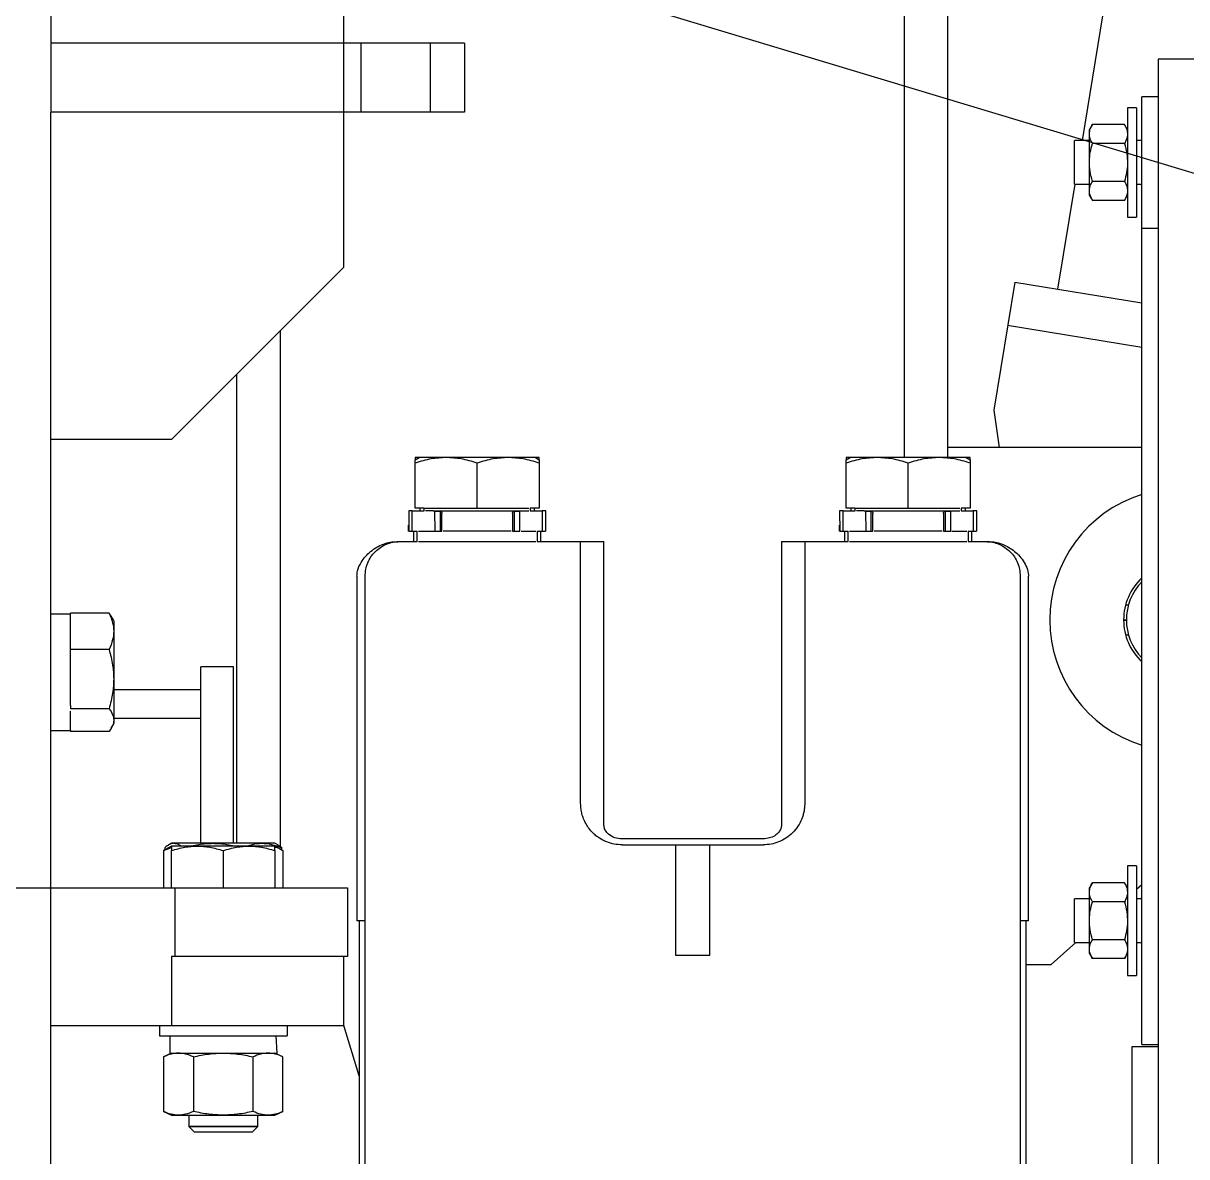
# Model space of a CAD drawing. Header units: millimetres. Extents: x 1293 to 41893, y 1011 to 26911.
# Drawn here: x 24196.6 to 24421.6, y 15399.3 to 15618.6 of the extents above; entities that cross this region are included whole.
import ezdxf

# ---------------------------------------------------------------- set-up
doc = ezdxf.new("R2010")
doc.units = ezdxf.units.MM
doc.header["$LTSCALE"] = 50
doc.layers.add('CAPA_1', color=7, linetype='Continuous')
doc.layers.add('MAQUINAS', color=11, linetype='Continuous')
doc.dimstyles.new('SLDDIMSTYLE2', dxfattribs={"dimtxt": 0.18, "dimasz": 30.769231, "dimexe": 0, "dimexo": 0.0625, "dimgap": 0, "dimtad": 0, "dimtih": 1, "dimtoh": 1, "dimdec": 0, "dimrnd": 1e-09, "dimzin": 0, "dimdsep": 46, "dimtxsty": 'Standard', "dimblk1": 'DOT', "dimblk2": 'DOT', "dimsah": 1, "dimcen": 0.09, "dimadec": 0, "dimazin": 0, "dimtfac": 30.769231, "dimtdec": 0, "dimtofl": 0, "dimtmove": 0, "dimatfit": 3, "dimldrblk": 'DOT', "dimfxl": 1, "dimfrac": 2, "dimtolj": 1, "dimtzin": 0, "dimarcsym": 0})

# ---------------------------------------------------------------- blocks, each defined once
blk = doc.blocks.new('_Dot')
at = {"color": 0, "linetype": 'ByBlock', "lineweight": -2}
blk.add_line((-0.5, 0), (-1, 0), dxfattribs=at)
at = {"color": 0, "linetype": 'ByBlock', "const_width": 0.5}
blk.add_lwpolyline([(-0.25, 0, 1), (0.25, 0, 1)], format="xyb", close=True, dxfattribs=at)

msp = doc.modelspace()

# ---------------------------------------------------------------- hatches: boundary and pattern name
at = {"layer": 'CAPA_1', "linetype": 'Continuous', "lineweight": 18}
h = msp.add_hatch(dxfattribs=at)
h.set_pattern_fill('ANSI34', color=256, scale=50, style=0)
h.paths.add_polyline_path([(24416.0486194, 15611.6536658), (24416.0486194, 15151.6536658), (24424.5152861, 15151.6536658), (24424.5152861, 15611.6536658)], flags=0)
h = msp.add_hatch(dxfattribs=at)
h.set_pattern_fill('ANSI32', color=256, scale=50, angle=3e-322, style=0)
h.paths.add_polyline_path([(24412.8736194, 15604.3536658), (24412.8736194, 15578.9536658), (24416.0486194, 15578.9536658), (24416.0486194, 15604.3536658)], flags=0)

# ---------------------------------------------------------------- linework, layer by layer
at = {"color": 7, "linetype": 'Continuous', "lineweight": 25}
for p, q in [((24401.3762557, 15595.8869991), (24644.7938327, 17078.1440349)), ((24375.3251899, 16385.8983679), (24375.3251899, 15534.5737325)), ((24366.9251899, 15783.5301166), (24366.9251899, 15534.5737325)), ((24416.0486194, 15611.6536658), (24416.0486194, 15151.6536658)), ((24424.5152861, 15611.6536658), (24416.0486194, 15611.6536658)), ((24416.0486194, 15604.3536658), (24412.8736194, 15604.3536658)), ((24412.8736194, 15421.0203325), (24412.8736194, 15604.3536658)), ((24411.8152861, 15602.2369991), (24410.1219527, 15602.2369991)), ((24410.1219527, 15602.2369991), (24410.1219527, 15581.0703325)), ((24411.8152861, 15602.2369991), (24411.8152861, 15581.0703325)), ((24403.3079802, 15598.9858075), (24402.7136194, 15597.9563445)), ((24409.5274105, 15598.9861218), (24403.3081616, 15598.9861218)), ((24410.1219527, 15597.9563445), (24409.527592, 15598.9858075)), ((24402.7136194, 15595.8869991), (24399.8486194, 15595.8869991)), ((24399.8486194, 15587.4203325), (24399.8486194, 15595.8869991)), ((24402.7136194, 15597.9563445), (24402.7136194, 15585.3509872)), ((24412.8736194, 15595.8869991), (24411.8152861, 15595.8869991)), ((24409.5275968, 15595.3194098), (24403.3079753, 15595.3194098)), ((24396.657004, 15567.149781), (24399.9858521, 15587.4203325)), ((24399.8486194, 15587.4203325), (24402.7136194, 15587.4203325)), ((24409.5274105, 15587.9872765), (24403.3081616, 15587.9872765)), ((24411.8152861, 15587.4203325), (24412.8736194, 15587.4203325)), ((24402.7136194, 15585.3509872), (24403.3079918, 15584.3215039)), ((24409.5275803, 15584.3215039), (24410.1219527, 15585.3509872)), ((24409.5274105, 15584.3212099), (24403.3081616, 15584.3212099)), ((24410.1219527, 15581.0703325), (24411.8152861, 15581.0703325)), ((24412.8736194, 15578.9536658), (24416.0486194, 15578.9536658)), ((24388.3022455, 15568.5218069), (24384.2293812, 15543.7206734)), ((24388.3022455, 15568.5218069), (24412.8736194, 15564.4866739)), ((24386.9302196, 15560.1670484), (24412.8736194, 15555.9066001)), ((24246.2265232, 15559.0290346), (24246.2265232, 15459.3058394)), ((24237.8265232, 15550.6290346), (24237.8265232, 15459.9651012)), ((24384.2293812, 15543.7206734), (24385.2827336, 15536.5117012)), ((24412.8736194, 15536.5117012), (24375.3251899, 15536.5117012)), ((24410.2756731, 15506.0147012), (24409.7231129, 15506.0147012)), ((24409.3552159, 15503.1543276), (24409.8885505, 15503.1543276)), ((24409.3553407, 15503.1204622), (24409.8886816, 15503.1204622)), ((24409.7321062, 15500.3081691), (24410.2851543, 15500.3081691)), ((24237.2425232, 15494.0783679), (24230.8925232, 15494.0783679)), ((24230.8925232, 15459.9651012), (24230.8925232, 15494.0783679)), ((24237.2425232, 15459.9651012), (24237.2425232, 15494.0783679)), ((24230.8925232, 15489.6637012), (24214.0691899, 15489.6637012)), ((24230.8925232, 15484.0757012), (24214.0691899, 15484.0757012)), ((24411.8152861, 15455.5703325), (24410.1219527, 15455.5703325)), ((24410.1219527, 15455.5703325), (24410.1219527, 15434.4036658)), ((24411.8152861, 15455.5703325), (24411.8152861, 15434.4036658)), ((24403.3079802, 15452.3191408), (24402.7136194, 15451.2896778)), ((24409.5274105, 15452.3194551), (24403.3081616, 15452.3194551)), ((24410.1219527, 15451.2896778), (24409.527592, 15452.3191408)), ((24411.8152861, 15451.0703016), (24412.8736194, 15452.0046716)), ((24402.7136194, 15451.2896778), (24402.7136194, 15438.6843205)), ((24402.7136194, 15449.2203325), (24399.8486194, 15449.2203325)), ((24399.8486194, 15440.7536658), (24399.8486194, 15449.2203325)), ((24409.5275968, 15448.6527432), (24403.3079753, 15448.6527432)), ((24412.8736194, 15449.2203325), (24411.8152861, 15449.2203325)), ((24395.3251899, 15436.5117012), (24400.1299377, 15440.7536658)), ((24399.8486194, 15440.7536658), (24402.7136194, 15440.7536658)), ((24409.5274105, 15441.3206098), (24403.3081616, 15441.3206098)), ((24411.8152861, 15440.7536658), (24412.8736194, 15440.7536658)), ((24402.7136194, 15438.6843205), (24403.3079918, 15437.6548372)), ((24409.5275803, 15437.6548372), (24410.1219527, 15438.6843205)), ((24390.5191158, 15436.5117012), (24395.3251899, 15436.5117012)), ((24409.5274105, 15437.6545432), (24403.3081616, 15437.6545432)), ((24410.1219527, 15434.4036658), (24411.8152861, 15434.4036658)), ((24411.0236194, 15378.3203325), (24411.0236194, 15420.6536658)), ((24411.0236194, 15420.6536658), (24416.0486194, 15420.6536658)), ((24412.8736194, 15421.0203325), (24416.0486194, 15421.0203325))]:
    msp.add_line(p, q, dxfattribs=at)
for radius, start, end in [(25.4, 107.406148712, 252.593851288), (11.1166667, 133.117722683, 226.882277317), (10.5833333, 135.884965809, 224.115034191)]:
    msp.add_arc((24420.4718566, 15503.1783679), radius, start, end, dxfattribs=at)
for points, knots in [([(24403.3079753, 15595.3194098), (24403.1441828, 15595.6376581), (24402.8130457, 15596.2810562), (24402.6919622, 15597.2343283), (24402.8698387, 15598.1455838), (24403.1611643, 15598.7042363), (24403.3081616, 15598.9861218)], [0, 0, 0, 0, 0.2646061211, 0.5349506065, 0.7653448938, 1, 1, 1, 1]), ([(24409.5274105, 15598.9861218), (24409.6912351, 15598.6678629), (24410.0224365, 15598.0244441), (24410.143619, 15597.0711613), (24409.9658338, 15596.1599154), (24409.6745654, 15595.6012845), (24409.5275968, 15595.3194098)], [0, 0, 0, 0, 0.2646176718, 0.5349733347, 0.7653562273, 1, 1, 1, 1]), ([(24403.3081616, 15587.9872765), (24403.1443371, 15588.6236821), (24402.8131356, 15589.9102933), (24402.6919531, 15591.8165234), (24402.8697383, 15593.6386945), (24403.1610067, 15594.7557596), (24403.3079753, 15595.3194098)], [0, 0, 0, 0, 0.2646176718, 0.5349733347, 0.7653562273, 1, 1, 1, 1]), ([(24409.5275968, 15595.3194098), (24409.6913893, 15594.6830254), (24410.0225265, 15593.3964555), (24410.1436099, 15591.4902469), (24409.9657334, 15589.6680565), (24409.6744079, 15588.5509482), (24409.5274105, 15587.9872765)], [0, 0, 0, 0, 0.2646061211, 0.5349506065, 0.7653448938, 1, 1, 1, 1]), ([(24403.3081616, 15584.3212099), (24403.0907091, 15584.7637527), (24402.7250855, 15585.507842), (24402.726819, 15586.5958787), (24402.9739054, 15587.3745045), (24403.2246163, 15587.8341179), (24403.3081616, 15587.9872765)], [0, 0, 0, 0, 0.3661794341, 0.6156922034, 0.8719357593, 1, 1, 1, 1]), ([(24409.5274105, 15587.9872765), (24409.610958, 15587.8341154), (24409.8574896, 15587.3821684), (24410.1072672, 15586.6039874), (24410.1142498, 15585.5155884), (24409.7448465, 15584.7637516), (24409.5274105, 15584.3212099)], [0, 0, 0, 0, 0.1280647744, 0.377893031, 0.6338190398, 1, 1, 1, 1]), ([(24403.3079753, 15448.6527432), (24403.1441828, 15448.9709914), (24402.8130457, 15449.6143896), (24402.6919622, 15450.5676616), (24402.8698387, 15451.4789172), (24403.1611643, 15452.0375697), (24403.3081616, 15452.3194551)], [0, 0, 0, 0, 0.2646061211, 0.5349506065, 0.7653448938, 1, 1, 1, 1]), ([(24409.5274105, 15452.3194551), (24409.6912351, 15452.0011963), (24410.0224365, 15451.3577775), (24410.143619, 15450.4044947), (24409.9658338, 15449.4932488), (24409.6745654, 15448.9346179), (24409.5275968, 15448.6527432)], [0, 0, 0, 0, 0.2646176718, 0.5349733347, 0.7653562273, 1, 1, 1, 1]), ([(24403.3081616, 15441.3206098), (24403.1443371, 15441.9570155), (24402.8131356, 15443.2436266), (24402.6919531, 15445.1498567), (24402.8697383, 15446.9720278), (24403.1610067, 15448.089093), (24403.3079753, 15448.6527432)], [0, 0, 0, 0, 0.2646176718, 0.5349733347, 0.7653562273, 1, 1, 1, 1]), ([(24409.5275968, 15448.6527432), (24409.6913893, 15448.0163587), (24410.0225265, 15446.7297889), (24410.1436099, 15444.8235802), (24409.9657334, 15443.0013898), (24409.6744079, 15441.8842815), (24409.5274105, 15441.3206098)], [0, 0, 0, 0, 0.2646061211, 0.5349506065, 0.7653448938, 1, 1, 1, 1]), ([(24403.3081616, 15437.6545432), (24403.0907091, 15438.097086), (24402.7250855, 15438.8411753), (24402.726819, 15439.929212), (24402.9739054, 15440.7078378), (24403.2246163, 15441.1674512), (24403.3081616, 15441.3206098)], [0, 0, 0, 0, 0.3661794341, 0.6156922034, 0.8719357593, 1, 1, 1, 1]), ([(24409.5274105, 15441.3206098), (24409.610958, 15441.1674488), (24409.8574896, 15440.7155017), (24410.1072672, 15439.9373208), (24410.1142498, 15438.8489217), (24409.7448465, 15438.097085), (24409.5274105, 15437.6545432)], [0, 0, 0, 0, 0.1280647744, 0.377893031, 0.6338190398, 1, 1, 1, 1])]:
    msp.add_open_spline(points, degree=3, knots=knots, dxfattribs=at)
at = {"layer": 'MAQUINAS', "linetype": 'Continuous', "lineweight": 25}
for p, q in [((24258.5758566, 15571.3783679), (24258.5758566, 15702.0450346)), ((24201.9091899, 15689.3783679), (24201.9091899, 15614.7117012)), ((24281.9091899, 15614.7117012), (24201.9091899, 15614.7117012)), ((24201.9091899, 15614.5950279), (24201.9091899, 15601.4950412)), ((24261.9091899, 15601.3783679), (24261.9091899, 15614.7117012)), ((24275.2425232, 15614.7117012), (24275.2425232, 15601.3783679)), ((24281.9091899, 15614.7117012), (24281.9091899, 15601.3783679)), ((24281.9091899, 15601.3783679), (24201.9091899, 15601.3783679)), ((24201.9091899, 15298.0450346), (24201.9091899, 15601.3783679)), ((24258.5758566, 15571.3783679), (24225.2425232, 15538.0450346)), ((24225.2425232, 15538.0450346), (24201.9091899, 15538.0450346)), ((24272.3569527, 15524.8137325), (24272.3569527, 15534.162245)), ((24272.3571564, 15534.1625245), (24273.1144334, 15534.5737325)), ((24295.5998841, 15534.5737325), (24273.1140345, 15534.5737325)), ((24284.3569527, 15524.8137325), (24284.3569527, 15533.5019357)), ((24295.5994721, 15534.5737325), (24296.3567514, 15534.1625232)), ((24296.3569527, 15534.1622586), (24296.3569527, 15524.8137325)), ((24355.6902861, 15524.8137325), (24355.6902861, 15534.162245)), ((24355.6904897, 15534.1625245), (24356.4477667, 15534.5737325)), ((24378.9332174, 15534.5737325), (24356.4473678, 15534.5737325)), ((24367.6902861, 15524.8137325), (24367.6902861, 15533.5019357)), ((24378.9328054, 15534.5737325), (24379.6900847, 15534.1625232)), ((24379.6902861, 15534.1622586), (24379.6902861, 15524.8137325)), ((24271.1028596, 15524.2803325), (24271.1474049, 15520.3203325)), ((24271.7746574, 15524.2803325), (24274.116542, 15524.2803325)), ((24271.7748125, 15520.3203325), (24271.7748125, 15524.2803325)), ((24274.1165748, 15524.8137325), (24272.3569527, 15524.8137325)), ((24273.2902861, 15524.8137325), (24273.2902861, 15524.2803325)), ((24274.1165742, 15524.2803325), (24274.1165742, 15524.8137325)), ((24275.8379884, 15524.2803325), (24274.3499052, 15524.2803325)), ((24276.1025245, 15524.2107879), (24276.1734912, 15520.3203325)), ((24277.230443, 15520.3203325), (24277.230443, 15524.2107879)), ((24291.4834625, 15524.2107879), (24291.4834625, 15520.3203325)), ((24292.6269527, 15520.3203325), (24292.6269527, 15524.2107879)), ((24294.5973313, 15524.8137325), (24294.5973313, 15524.2803325)), ((24296.3569527, 15524.8137325), (24294.5973335, 15524.8137325)), ((24294.5973741, 15524.2803325), (24296.9392232, 15524.2803325)), ((24295.4236194, 15524.2803325), (24295.4236194, 15524.8137325)), ((24296.939093, 15524.2803325), (24296.939093, 15520.3203325)), ((24297.6202861, 15520.3203325), (24297.6202861, 15524.2803325)), ((24354.4361929, 15524.2803325), (24354.4807382, 15520.3203325)), ((24355.1079907, 15524.2803325), (24357.4498754, 15524.2803325)), ((24355.1081458, 15520.3203325), (24355.1081458, 15524.2803325)), ((24357.4499081, 15524.8137325), (24355.6902861, 15524.8137325)), ((24356.6236194, 15524.8137325), (24356.6236194, 15524.2803325)), ((24357.4499075, 15524.2803325), (24357.4499075, 15524.8137325)), ((24359.1713218, 15524.2803325), (24357.6832385, 15524.2803325)), ((24359.4358579, 15524.2107879), (24359.5068245, 15520.3203325)), ((24360.5637763, 15520.3203325), (24360.5637763, 15524.2107879)), ((24374.8167958, 15524.2107879), (24374.8167958, 15520.3203325)), ((24375.9602861, 15520.3203325), (24375.9602861, 15524.2107879)), ((24377.9306646, 15524.8137325), (24377.9306646, 15524.2803325)), ((24379.6902861, 15524.8137325), (24377.9306669, 15524.8137325)), ((24377.9307074, 15524.2803325), (24380.2725566, 15524.2803325)), ((24378.7569527, 15524.2803325), (24378.7569527, 15524.8137325)), ((24380.2724263, 15524.2803325), (24380.2724263, 15520.3203325)), ((24380.9536194, 15520.3203325), (24380.9536194, 15524.2803325)), ((24277.5456209, 15520.3203325), (24277.5456209, 15523.7469991)), ((24291.1682846, 15523.7469991), (24291.1682846, 15520.3203325)), ((24360.8789542, 15520.3203325), (24360.8789542, 15523.7469991)), ((24374.5016179, 15523.7469991), (24374.5016179, 15520.3203325)), ((24271.0936194, 15521.4728113), (24271.0936194, 15520.3203325)), ((24271.0951769, 15520.3203325), (24271.0974128, 15521.4728113)), ((24271.1474049, 15520.3203325), (24272.7592763, 15520.3203325)), ((24272.0236194, 15520.3203325), (24272.0236194, 15518.3203325)), ((24272.7593085, 15518.3203325), (24272.7593085, 15520.3203325)), ((24272.9926399, 15520.3203325), (24276.1734912, 15520.3203325)), ((24277.2304419, 15520.3203325), (24277.545572, 15520.3203325)), ((24291.1683172, 15520.3203325), (24291.4834977, 15520.3203325)), ((24295.954597, 15520.3203325), (24295.954597, 15518.3203325)), ((24295.9546328, 15520.3203325), (24296.9391074, 15520.3203325)), ((24296.6902861, 15518.3203325), (24296.6902861, 15520.3203325)), ((24354.4269527, 15521.4728113), (24354.4269527, 15520.3203325)), ((24354.4285102, 15520.3203325), (24354.4307461, 15521.4728113)), ((24354.4807382, 15520.3203325), (24356.0926097, 15520.3203325)), ((24355.3569527, 15520.3203325), (24355.3569527, 15518.3203325)), ((24356.0926418, 15518.3203325), (24356.0926418, 15520.3203325)), ((24356.3259733, 15520.3203325), (24359.5068245, 15520.3203325)), ((24360.5637752, 15520.3203325), (24360.8789054, 15520.3203325)), ((24374.5016506, 15520.3203325), (24374.8168311, 15520.3203325)), ((24379.2879303, 15520.3203325), (24379.2879303, 15518.3203325)), ((24379.2879661, 15520.3203325), (24380.2724407, 15520.3203325)), ((24380.0236194, 15518.3203325), (24380.0236194, 15520.3203325)), ((24268.867045, 15518.3203325), (24272.7593088, 15518.3203325)), ((24280.3569527, 15518.3203325), (24288.3569527, 15518.3203325)), ((24295.9546011, 15518.3203325), (24308.8612594, 15518.3203325)), ((24304.3569527, 15467.6536658), (24304.3569527, 15518.3203325)), ((24308.8614253, 15463.4562098), (24308.8614253, 15518.3203325)), ((24343.1858135, 15518.3203325), (24343.1858135, 15463.4562119)), ((24343.1859518, 15518.3203325), (24356.0926421, 15518.3203325)), ((24347.6902861, 15518.3203325), (24347.6902861, 15467.6536658)), ((24363.6902861, 15518.3203325), (24371.6902861, 15518.3203325)), ((24379.2879344, 15518.3203325), (24383.18019, 15518.3203325)), ((24261.0957143, 15511.6536658), (24261.0957143, 15444.9869991)), ((24262.6902861, 15311.6536658), (24262.6902861, 15511.6536658)), ((24389.3569527, 15511.6536658), (24389.3569527, 15311.6536658)), ((24390.9515245, 15444.9869991), (24390.9515245, 15511.6536658)), ((24205.7358566, 15504.3017012), (24201.9091899, 15504.3017012)), ((24205.7358566, 15504.1218501), (24205.7358566, 15504.4909358)), ((24213.1760259, 15504.4909358), (24205.7358566, 15504.4909358)), ((24213.5455171, 15503.8620509), (24213.1760259, 15504.4909358)), ((24214.0691899, 15503.0450346), (24213.5844933, 15503.8845537)), ((24205.7358566, 15496.8477789), (24205.7358566, 15497.8166513)), ((24213.1760259, 15497.4475655), (24205.7358566, 15497.4475655)), ((24205.7358566, 15486.6014509), (24205.7358566, 15486.0016643)), ((24213.1760259, 15486.0016643), (24205.7358566, 15486.0016643)), ((24201.9091899, 15481.7883679), (24205.7358566, 15481.7883679)), ((24205.7358566, 15481.8298342), (24205.7358566, 15481.5991333)), ((24213.1760259, 15481.5991333), (24205.7358566, 15481.5991333)), ((24213.5844933, 15482.2055154), (24214.0691899, 15483.0450346)), ((24223.7246587, 15458.5385373), (24225.2425232, 15459.1488372)), ((24224.1227967, 15458.7436426), (24223.7246587, 15458.5385373)), ((24223.9303086, 15459.0719373), (24223.9303086, 15458.6444801)), ((24225.2425232, 15459.4317012), (24224.1047902, 15458.7748308)), ((24225.2425232, 15459.9651012), (24224.689036, 15459.6455453)), ((24245.7960104, 15459.6455453), (24245.2425232, 15459.9651012)), ((24246.3802562, 15458.7748308), (24245.2425232, 15459.4317012)), ((24246.5547378, 15459.0719373), (24245.7825523, 15459.6222352)), ((24246.5547378, 15458.648776), (24246.5547378, 15459.0719373)), ((24339.6902861, 15460.8158289), (24312.3569527, 15460.8158289)), ((24312.3569527, 15459.6536658), (24339.6902861, 15459.6536658)), ((24322.6902861, 15459.6536658), (24322.6902861, 15438.3203325)), ((24329.3569527, 15438.3203325), (24329.3569527, 15459.6536658)), ((24223.7246587, 15458.5385373), (24223.7246587, 15451.3783679)), ((24225.2425232, 15451.3783679), (24225.2425232, 15458.5385373)), ((24235.2425232, 15458.5385373), (24235.2425232, 15451.3783679)), ((24245.2425232, 15458.5385373), (24245.2425232, 15451.3783679)), ((24246.7603877, 15458.5385373), (24246.7603877, 15451.3783679)), ((24191.2425232, 15451.3783495), (24201.9091899, 15451.3783495)), ((24201.9091899, 15451.3783679), (24259.2425232, 15451.3783679)), ((24225.9091834, 15451.3783679), (24225.9091834, 15438.0450346)), ((24259.2425232, 15451.3783679), (24259.2425232, 15438.0450346)), ((24261.5281826, 15444.9869991), (24261.0957765, 15444.9869991)), ((24261.528123, 15444.9869991), (24261.528123, 15327.9025276)), ((24390.9514834, 15444.9869991), (24390.5190681, 15444.9869991)), ((24390.5191158, 15327.9077304), (24390.5191158, 15444.9869991)), ((24259.2425232, 15438.0450346), (24225.2425232, 15438.0450346)), ((24225.2425232, 15438.0450346), (24225.2425232, 15424.7117012)), ((24258.5758566, 15424.7117012), (24258.5758566, 15438.0450346)), ((24201.9091899, 15424.7117012), (24258.5758566, 15424.7117012)), ((24222.9091899, 15424.7117012), (24222.9091899, 15422.7117012)), ((24222.9091899, 15422.7117012), (24247.5758566, 15422.7117012)), ((24224.8958566, 15422.7117012), (24224.8958566, 15419.3783679)), ((24245.408634, 15422.7117012), (24245.5891899, 15419.3783679)), ((24247.5758566, 15424.7117012), (24247.5758566, 15422.7117012)), ((24261.528123, 15414.9977922), (24258.5758566, 15424.7117012)), ((24225.2425232, 15419.3783679), (24223.6921838, 15418.6554328)), ((24223.6955178, 15418.6569875), (24223.6955178, 15408.0997484)), ((24229.4690205, 15418.6569875), (24229.4690205, 15408.0997484)), ((24241.0160259, 15408.0997484), (24241.0160259, 15418.6569875)), ((24246.7928626, 15418.6554328), (24245.2425232, 15419.3783679)), ((24246.7895286, 15408.0997484), (24246.7895286, 15418.6569875)), ((24223.6921838, 15408.101303), (24225.2425232, 15407.3783679)), ((24228.5758566, 15407.3783679), (24228.5758566, 15405.2007846)), ((24241.9091899, 15405.2007846), (24241.9091899, 15407.3783679)), ((24245.2425232, 15407.3783679), (24246.7928626, 15408.101303)), ((24228.5758566, 15405.2007846), (24229.5982732, 15404.1783012)), ((24240.8867732, 15404.1783012), (24241.9091899, 15405.2007846))]:
    msp.add_line(p, q, dxfattribs=at)
for points, knots in [([(24272.3569527, 15534.5737325), (24272.3569489, 15534.5556844), (24272.3569412, 15534.518889), (24272.3570838, 15534.2828049), (24272.3571564, 15534.1625196)], [0, 0, 0, 0, 0.49049844912, 1, 1, 1, 1]), ([(24273.114409, 15534.5737325), (24272.9893373, 15534.5737325), (24272.5219012, 15534.5737325), (24272.426689, 15534.5737325), (24272.3569527, 15534.5737325)], [0, 0, 0, 0, 0.2675694969, 1, 1, 1, 1]), ([(24278.3569527, 15534.5737325), (24277.3886049, 15534.5236058), (24275.3555973, 15534.4183667), (24273.3875787, 15533.8169105), (24272.3569527, 15533.5019357)], [0, 0, 0, 0, 0.476312925, 1, 1, 1, 1]), ([(24284.3569527, 15533.5019357), (24283.3263268, 15533.8169105), (24281.3583082, 15534.4183667), (24279.3253006, 15534.5236058), (24278.3569527, 15534.5737325)], [0, 0, 0, 0, 0.523687075, 1, 1, 1, 1]), ([(24290.3569527, 15534.5737325), (24289.3886049, 15534.5236058), (24287.3555973, 15534.4183667), (24285.3875787, 15533.8169105), (24284.3569527, 15533.5019357)], [0, 0, 0, 0, 0.476312925, 1, 1, 1, 1]), ([(24296.3569527, 15533.5019357), (24295.3263268, 15533.8169105), (24293.3583082, 15534.4183667), (24291.3253006, 15534.5236058), (24290.3569527, 15534.5737325)], [0, 0, 0, 0, 0.523687075, 1, 1, 1, 1]), ([(24296.3569527, 15534.5737325), (24296.2872164, 15534.5737325), (24296.1920043, 15534.5737325), (24295.7245686, 15534.5737325), (24295.5994973, 15534.5737325)], [0, 0, 0, 0, 0.73243089398, 1, 1, 1, 1]), ([(24296.3567514, 15534.1625186), (24296.3568234, 15534.2828033), (24296.3569648, 15534.5188882), (24296.3569567, 15534.555684), (24296.3569527, 15534.5737325)], [0, 0, 0, 0, 0.5094978336, 1, 1, 1, 1]), ([(24355.6902861, 15534.5737325), (24355.6902823, 15534.5556844), (24355.6902745, 15534.518889), (24355.6904171, 15534.2828049), (24355.6904898, 15534.1625196)], [0, 0, 0, 0, 0.4904984474, 1, 1, 1, 1]), ([(24356.4477423, 15534.5737325), (24356.3226707, 15534.5737325), (24355.8552345, 15534.5737325), (24355.7600224, 15534.5737325), (24355.6902861, 15534.5737325)], [0, 0, 0, 0, 0.2675694969, 1, 1, 1, 1]), ([(24361.6902861, 15534.5737325), (24360.7219383, 15534.5236058), (24358.6889306, 15534.4183667), (24356.720912, 15533.8169105), (24355.6902861, 15533.5019357)], [0, 0, 0, 0, 0.476312925, 1, 1, 1, 1]), ([(24367.6902861, 15533.5019357), (24366.6596602, 15533.8169105), (24364.6916415, 15534.4183667), (24362.6586339, 15534.5236058), (24361.6902861, 15534.5737325)], [0, 0, 0, 0, 0.523687075, 1, 1, 1, 1]), ([(24373.6902861, 15534.5737325), (24372.7219383, 15534.5236058), (24370.6889306, 15534.4183667), (24368.720912, 15533.8169105), (24367.6902861, 15533.5019357)], [0, 0, 0, 0, 0.476312925, 1, 1, 1, 1]), ([(24379.6902861, 15533.5019357), (24378.6596602, 15533.8169105), (24376.6916415, 15534.4183667), (24374.6586339, 15534.5236058), (24373.6902861, 15534.5737325)], [0, 0, 0, 0, 0.523687075, 1, 1, 1, 1]), ([(24379.6902861, 15534.5737325), (24379.6205498, 15534.5737325), (24379.5253377, 15534.5737325), (24379.057902, 15534.5737325), (24378.9328306, 15534.5737325)], [0, 0, 0, 0, 0.732430894, 1, 1, 1, 1]), ([(24379.6900847, 15534.1625186), (24379.6901567, 15534.2828033), (24379.6902981, 15534.5188882), (24379.69029, 15534.555684), (24379.6902861, 15534.5737325)], [0, 0, 0, 0, 0.5094978323, 1, 1, 1, 1]), ([(24274.2332548, 15524.8137325), (24274.5186012, 15524.8137325), (24275.1204154, 15524.8137325), (24276.4870734, 15524.8137325), (24278.1674342, 15524.8137325), (24280.0950429, 15524.8137325), (24282.1839309, 15524.8137325), (24283.6326121, 15524.8137325), (24284.3569527, 15524.8137325)], [0, 0, 0, 0, 0.15278080562, 0.32222464449, 0.49166848337, 0.66111232225, 0.83055616112, 1, 1, 1, 1]), ([(24275.8379884, 15524.2803325), (24275.8847758, 15524.2769558), (24275.9774476, 15524.2702676), (24276.061104, 15524.2304852), (24276.1025245, 15524.2107879)], [0, 0, 0, 0, 0.5048724557, 1, 1, 1, 1]), ([(24276.0713218, 15524.2803325), (24276.2776296, 15524.2803325), (24276.9299361, 15524.2803325), (24278.3380125, 15524.2803325), (24280.2086687, 15524.2803325), (24282.2466341, 15524.2803325), (24283.6535132, 15524.2803325), (24284.3569527, 15524.2803325)], [0, 0, 0, 0, 0.1036565163, 0.3277423872, 0.5518282582, 0.7759141291, 1, 1, 1, 1]), ([(24276.1025245, 15524.2107879), (24276.1651349, 15524.2107879), (24276.2903557, 15524.2107879), (24276.7460807, 15524.2107879), (24277.1164468, 15524.2107879), (24277.230443, 15524.2107879)], [0, 0, 0, 0, 0.4090556875, 0.8181113751, 1, 1, 1, 1]), ([(24277.230443, 15524.2107879), (24277.2346346, 15524.2087009), (24277.3075753, 15524.1723842), (24277.4206266, 15524.0855339), (24277.5225338, 15523.9209343), (24277.5455252, 15523.8054773), (24277.5456196, 15523.7477588), (24277.5456209, 15523.7469991)], [0, 0, 0, 0, 0.02389860454, 0.41586870208, 0.7054730902, 0.99612349619, 1, 1, 1, 1]), ([(24291.2501225, 15524.2107879), (24290.9432049, 15524.2107879), (24290.3206335, 15524.2107879), (24289.09526, 15524.2107879), (24287.7027852, 15524.2107879), (24286.1813111, 15524.2107879), (24284.5938694, 15524.2107879), (24282.9969193, 15524.2107879), (24281.4517508, 15524.2107879), (24280.0088357, 15524.2107879), (24278.7459967, 15524.2107879), (24277.8836399, 15524.2107879), (24277.541688, 15524.2107879), (24277.4637763, 15524.2107879)], [0, 0, 0, 0, 0.0947000938, 0.1920957452, 0.2894913966, 0.386887048, 0.4842826994, 0.5816783508, 0.6790740022, 0.7764696536, 0.8738653049, 0.9712609563, 1, 1, 1, 1]), ([(24284.3569527, 15524.8137325), (24285.0813023, 15524.8137325), (24286.5300014, 15524.8137325), (24288.6187553, 15524.8137325), (24290.5468736, 15524.8137325), (24292.2253302, 15524.8137325), (24293.5448676, 15524.8137325), (24294.1134758, 15524.8137325), (24294.3639983, 15524.8137325)], [0, 0, 0, 0, 0.1727833735, 0.345566747, 0.5183501205, 0.691133494, 0.8639168675, 1, 1, 1, 1]), ([(24284.3569527, 15524.2803325), (24284.8950289, 15524.2803325), (24285.9711813, 15524.2803325), (24287.5510937, 15524.2803325), (24289.0632962, 15524.2803325), (24290.4750584, 15524.2803325), (24291.7586885, 15524.2803325), (24292.8783692, 15524.2803325), (24293.768801, 15524.2803325), (24294.1834371, 15524.2803325), (24294.364001, 15524.2803325)], [0, 0, 0, 0, 0.1286768892, 0.2573537785, 0.3860306677, 0.5147075569, 0.6433844462, 0.7720613354, 0.9007382246, 1, 1, 1, 1]), ([(24291.1682846, 15523.7469991), (24291.1689407, 15523.7649625), (24291.1716052, 15523.8379112), (24291.2116752, 15523.9628498), (24291.3131238, 15524.1007373), (24291.4139637, 15524.1756025), (24291.4751257, 15524.2065672), (24291.4834625, 15524.2107879)], [0, 0, 0, 0, 0.091495988, 0.3715624435, 0.6507386409, 0.9523931906, 1, 1, 1, 1]), ([(24291.4834625, 15524.2107879), (24291.6747984, 15524.2107879), (24292.1143126, 15524.2107879), (24292.5370655, 15524.2107879), (24292.5962886, 15524.2107879), (24292.6257859, 15524.2107879)], [0, 0, 0, 0, 0.2790030222, 0.6408927999, 1, 1, 1, 1]), ([(24357.5665881, 15524.8137325), (24357.8519346, 15524.8137325), (24358.4537488, 15524.8137325), (24359.8204068, 15524.8137325), (24361.5007675, 15524.8137325), (24363.4283762, 15524.8137325), (24365.5172642, 15524.8137325), (24366.9659454, 15524.8137325), (24367.6902861, 15524.8137325)], [0, 0, 0, 0, 0.15278080562, 0.32222464449, 0.49166848337, 0.66111232225, 0.83055616112, 1, 1, 1, 1]), ([(24359.1713218, 15524.2803325), (24359.2181092, 15524.2769558), (24359.3107809, 15524.2702676), (24359.3944373, 15524.2304852), (24359.4358579, 15524.2107879)], [0, 0, 0, 0, 0.50487245567, 1, 1, 1, 1]), ([(24359.4046551, 15524.2803325), (24359.6109629, 15524.2803325), (24360.2632694, 15524.2803325), (24361.6713459, 15524.2803325), (24363.542002, 15524.2803325), (24365.5799674, 15524.2803325), (24366.9868465, 15524.2803325), (24367.6902861, 15524.2803325)], [0, 0, 0, 0, 0.1036565163, 0.3277423872, 0.5518282582, 0.7759141291, 1, 1, 1, 1]), ([(24359.4358579, 15524.2107879), (24359.4984683, 15524.2107879), (24359.6236891, 15524.2107879), (24360.0794141, 15524.2107879), (24360.4497801, 15524.2107879), (24360.5637763, 15524.2107879)], [0, 0, 0, 0, 0.40905568753, 0.81811137506, 1, 1, 1, 1]), ([(24360.5637763, 15524.2107879), (24360.5679679, 15524.2087009), (24360.6409086, 15524.1723842), (24360.7539599, 15524.0855339), (24360.8558671, 15523.9209343), (24360.8788586, 15523.8054773), (24360.878953, 15523.7477588), (24360.8789542, 15523.7469991)], [0, 0, 0, 0, 0.0238986045, 0.4158687021, 0.7054730902, 0.9961234962, 1, 1, 1, 1]), ([(24374.5834558, 15524.2107879), (24374.2765382, 15524.2107879), (24373.6539669, 15524.2107879), (24372.4285933, 15524.2107879), (24371.0361185, 15524.2107879), (24369.5146444, 15524.2107879), (24367.9272027, 15524.2107879), (24366.3302527, 15524.2107879), (24364.7850841, 15524.2107879), (24363.342169, 15524.2107879), (24362.07933, 15524.2107879), (24361.2169732, 15524.2107879), (24360.8750213, 15524.2107879), (24360.7971096, 15524.2107879)], [0, 0, 0, 0, 0.0947000938, 0.1920957452, 0.2894913966, 0.386887048, 0.4842826994, 0.5816783508, 0.6790740022, 0.7764696536, 0.8738653049, 0.9712609563, 1, 1, 1, 1]), ([(24367.6902861, 15524.8137325), (24368.4146356, 15524.8137325), (24369.8633348, 15524.8137325), (24371.9520887, 15524.8137325), (24373.8802069, 15524.8137325), (24375.5586635, 15524.8137325), (24376.8782009, 15524.8137325), (24377.4468092, 15524.8137325), (24377.6973316, 15524.8137325)], [0, 0, 0, 0, 0.1727833735, 0.345566747, 0.5183501205, 0.691133494, 0.8639168675, 1, 1, 1, 1]), ([(24367.6902861, 15524.2803325), (24368.2283623, 15524.2803325), (24369.3045147, 15524.2803325), (24370.8844271, 15524.2803325), (24372.3966296, 15524.2803325), (24373.8083917, 15524.2803325), (24375.0920219, 15524.2803325), (24376.2117025, 15524.2803325), (24377.1021344, 15524.2803325), (24377.5167704, 15524.2803325), (24377.6973344, 15524.2803325)], [0, 0, 0, 0, 0.12867688923, 0.25735377847, 0.3860306677, 0.51470755694, 0.64338444617, 0.7720613354, 0.90073822464, 1, 1, 1, 1]), ([(24374.5016179, 15523.7469991), (24374.502274, 15523.7649625), (24374.5049385, 15523.8379112), (24374.5450085, 15523.9628498), (24374.6464571, 15524.1007373), (24374.7472971, 15524.1756025), (24374.808459, 15524.2065672), (24374.8167958, 15524.2107879)], [0, 0, 0, 0, 0.091495988, 0.37156244349, 0.65073864094, 0.95239319065, 1, 1, 1, 1]), ([(24374.8167958, 15524.2107879), (24375.0081317, 15524.2107879), (24375.4476459, 15524.2107879), (24375.8703988, 15524.2107879), (24375.9296219, 15524.2107879), (24375.9591192, 15524.2107879)], [0, 0, 0, 0, 0.2790030222, 0.6408927999, 1, 1, 1, 1]), ([(24276.1734912, 15520.3203325), (24276.2790651, 15520.3203325), (24276.4902129, 15520.3203325), (24276.9558451, 15520.3203325), (24277.2274428, 15520.3203325), (24277.2304427, 15520.3203325)], [0, 0, 0, 0, 0.49722337955, 0.9944467591, 1, 1, 1, 1]), ([(24284.3569527, 15520.3203325), (24283.8334385, 15520.3203325), (24282.78641, 15520.3203325), (24281.2747881, 15520.3203325), (24279.8873491, 15520.3203325), (24278.6807313, 15520.3203325), (24278.0717283, 15520.3203325), (24277.7789475, 15520.3203325)], [0, 0, 0, 0, 0.2030098039, 0.4060196078, 0.6090294117, 0.8120392155, 1, 1, 1, 1]), ([(24290.9349491, 15520.3203325), (24290.642171, 15520.3203325), (24290.0331707, 15520.3203325), (24288.8265563, 15520.3203325), (24287.4391174, 15520.3203325), (24285.9274954, 15520.3203325), (24284.880467, 15520.3203325), (24284.3569527, 15520.3203325)], [0, 0, 0, 0, 0.1879593104, 0.3909694828, 0.5939796552, 0.7969898276, 1, 1, 1, 1]), ([(24291.483467, 15520.3203325), (24291.767416, 15520.3203325), (24292.2876272, 15520.3203325), (24292.6078003, 15520.3203325), (24292.5941137, 15520.3203325), (24292.5891984, 15520.3203325)], [0, 0, 0, 0, 0.4350996358, 0.7971280466, 1, 1, 1, 1]), ([(24292.8306553, 15520.3203325), (24293.1453048, 15520.3203325), (24293.8880691, 15520.3203325), (24294.8166772, 15520.3203325), (24295.4686132, 15520.3203325), (24295.6927764, 15520.3203325), (24295.7212658, 15520.3203325)], [0, 0, 0, 0, 0.2551466242, 0.602301192, 0.9494557598, 1, 1, 1, 1]), ([(24296.939093, 15520.3203325), (24297.1707516, 15520.3203325), (24297.5689379, 15520.3203325), (24297.5720299, 15520.3203325), (24297.5733231, 15520.3203325)], [0, 0, 0, 0, 0.58178446854, 1, 1, 1, 1]), ([(24359.5068245, 15520.3203325), (24359.6123984, 15520.3203325), (24359.8235462, 15520.3203325), (24360.2891784, 15520.3203325), (24360.5607762, 15520.3203325), (24360.563776, 15520.3203325)], [0, 0, 0, 0, 0.4972233796, 0.9944467591, 1, 1, 1, 1]), ([(24367.6902861, 15520.3203325), (24367.1667718, 15520.3203325), (24366.1197434, 15520.3203325), (24364.6081215, 15520.3203325), (24363.2206825, 15520.3203325), (24362.0140646, 15520.3203325), (24361.4050616, 15520.3203325), (24361.1122808, 15520.3203325)], [0, 0, 0, 0, 0.2030098039, 0.4060196078, 0.6090294117, 0.8120392155, 1, 1, 1, 1]), ([(24374.2682824, 15520.3203325), (24373.9755044, 15520.3203325), (24373.3665041, 15520.3203325), (24372.1598896, 15520.3203325), (24370.7724507, 15520.3203325), (24369.2608288, 15520.3203325), (24368.2138003, 15520.3203325), (24367.6902861, 15520.3203325)], [0, 0, 0, 0, 0.1879593104, 0.3909694828, 0.5939796552, 0.7969898276, 1, 1, 1, 1]), ([(24374.8168004, 15520.3203325), (24375.1007493, 15520.3203325), (24375.6209605, 15520.3203325), (24375.9411337, 15520.3203325), (24375.927447, 15520.3203325), (24375.9225317, 15520.3203325)], [0, 0, 0, 0, 0.4350996358, 0.7971280466, 1, 1, 1, 1]), ([(24376.1639886, 15520.3203325), (24376.4786381, 15520.3203325), (24377.2214024, 15520.3203325), (24378.1500105, 15520.3203325), (24378.8019465, 15520.3203325), (24379.0261098, 15520.3203325), (24379.0545991, 15520.3203325)], [0, 0, 0, 0, 0.2551466242, 0.602301192, 0.9494557598, 1, 1, 1, 1]), ([(24380.2724263, 15520.3203325), (24380.5040849, 15520.3203325), (24380.9022712, 15520.3203325), (24380.9053633, 15520.3203325), (24380.9066564, 15520.3203325)], [0, 0, 0, 0, 0.5817844685, 1, 1, 1, 1]), ([(24261.0957143, 15511.6536658), (24261.1211255, 15511.98378), (24261.1928016, 15512.9149177), (24261.8112157, 15514.2083022), (24262.7188712, 15515.4456113), (24263.7340785, 15516.4348662), (24264.8983974, 15517.2560005), (24266.1709355, 15517.8617959), (24267.508136, 15518.2455841), (24268.4140612, 15518.2954202), (24268.8669192, 15518.3203325)], [0, 0, 0, 0, 0.0885961645, 0.2498990569, 0.3754228938, 0.5010406762, 0.6289217791, 0.7567411421, 0.878398639, 1, 1, 1, 1]), ([(24272.9926485, 15518.3203325), (24273.2322395, 15518.3203325), (24273.7641892, 15518.3203325), (24274.9888459, 15518.3203325), (24276.5451705, 15518.3203325), (24278.3432208, 15518.3203325), (24279.6857088, 15518.3203325), (24280.3569527, 15518.3203325)], [0, 0, 0, 0, 0.1700403068, 0.3775302301, 0.5850201534, 0.7925100767, 1, 1, 1, 1]), ([(24288.3569527, 15518.3203325), (24289.0281967, 15518.3203325), (24290.3706847, 15518.3203325), (24292.1687349, 15518.3203325), (24293.7250596, 15518.3203325), (24294.9497191, 15518.3203325), (24295.4816706, 15518.3203325), (24295.7212637, 15518.3203325)], [0, 0, 0, 0, 0.2074896183, 0.4149792366, 0.6224688549, 0.8299584732, 1, 1, 1, 1]), ([(24356.3259818, 15518.3203325), (24356.5655729, 15518.3203325), (24357.0975225, 15518.3203325), (24358.3221793, 15518.3203325), (24359.8785038, 15518.3203325), (24361.6765542, 15518.3203325), (24363.0190421, 15518.3203325), (24363.6902861, 15518.3203325)], [0, 0, 0, 0, 0.1700403068, 0.3775302301, 0.5850201534, 0.7925100767, 1, 1, 1, 1]), ([(24371.6902861, 15518.3203325), (24372.36153, 15518.3203325), (24373.704018, 15518.3203325), (24375.5020683, 15518.3203325), (24377.058393, 15518.3203325), (24378.2830524, 15518.3203325), (24378.8150039, 15518.3203325), (24379.054597, 15518.3203325)], [0, 0, 0, 0, 0.2074896183, 0.4149792366, 0.6224688549, 0.8299584732, 1, 1, 1, 1]), ([(24383.1803196, 15518.3203325), (24383.5418541, 15518.3040345), (24384.7222229, 15518.2508235), (24386.7202428, 15517.5893696), (24388.5270797, 15516.3079157), (24389.7612253, 15514.9160353), (24390.5339598, 15513.6472702), (24390.9165209, 15512.514545), (24390.9443941, 15511.8290309), (24390.9515245, 15511.6536658)], [0, 0, 0, 0, 0.0972500476, 0.317510299, 0.5544201509, 0.6851588307, 0.8156402005, 0.9528379271, 1, 1, 1, 1]), ([(24213.1760259, 15504.4909358), (24213.4425979, 15503.875389), (24213.942948, 15502.7200203), (24214.028989, 15501.5267713), (24214.0691899, 15500.9692507)], [0, 0, 0, 0, 0.5327709195, 1, 1, 1, 1]), ([(24214.0691899, 15502.959495), (24214.0691899, 15502.9748273), (24214.0691899, 15503.0204691), (24214.0691899, 15502.3883596), (24214.0691899, 15501.442287), (24214.0691899, 15500.9692507)], [0, 0, 0, 0, 0.2018698921, 0.6009349461, 1, 1, 1, 1]), ([(24214.0691899, 15500.9692507), (24214.028989, 15500.4117301), (24213.942948, 15499.2184811), (24213.4425979, 15498.0631124), (24213.1760259, 15497.4475655)], [0, 0, 0, 0, 0.4672290805, 1, 1, 1, 1]), ([(24213.1760259, 15497.4475655), (24213.4425979, 15496.4472648), (24213.942948, 15494.569721), (24214.028989, 15492.6306195), (24214.0691899, 15491.7246149)], [0, 0, 0, 0, 0.5327709195, 1, 1, 1, 1]), ([(24214.0691899, 15491.7246149), (24214.028989, 15490.8186103), (24213.942948, 15488.8795088), (24213.4425979, 15487.001965), (24213.1760259, 15486.0016643)], [0, 0, 0, 0, 0.4672290805, 1, 1, 1, 1]), ([(24213.1760259, 15486.0016643), (24213.4425979, 15485.6169104), (24213.942948, 15484.8947353), (24214.028989, 15484.1488828), (24214.0691899, 15483.8003988)], [0, 0, 0, 0, 0.5327709195, 1, 1, 1, 1]), ([(24205.7358566, 15481.8620029), (24205.7358566, 15481.8580044), (24205.7358566, 15481.8477614), (24205.7358566, 15482.5629252), (24205.7358566, 15483.7758623), (24205.7358566, 15484.9777549), (24205.7358566, 15485.5376301)], [0, 0, 0, 0, 0.1823060453, 0.4670128849, 0.75171972449, 1, 1, 1, 1]), ([(24214.0691899, 15483.8003988), (24214.028989, 15483.4519148), (24213.942948, 15482.7060623), (24213.4425979, 15481.9838872), (24213.1760259, 15481.5991333)], [0, 0, 0, 0, 0.4672290805, 1, 1, 1, 1]), ([(24214.0691899, 15483.8003988), (24214.0691899, 15483.5010845), (24214.0691899, 15483.0538662), (24214.0691899, 15483.1115102), (24214.0691899, 15483.1305742)], [0, 0, 0, 0, 0.66928002811, 1, 1, 1, 1]), ([(24312.3569527, 15459.6536658), (24311.8550237, 15459.6811889), (24310.8390913, 15459.7368972), (24309.3474146, 15460.1901226), (24308.1800948, 15460.7938806), (24307.306971, 15461.4304909), (24306.624323, 15462.0456499), (24305.9646601, 15462.8030886), (24305.3672808, 15463.7117279), (24304.9102077, 15464.6672041), (24304.5986121, 15465.629287), (24304.3970826, 15466.6182529), (24304.3709694, 15467.2920143), (24304.3569527, 15467.6536658)], [0, 0, 0, 0, 0.110824817, 0.2243156358, 0.3457384912, 0.4099390342, 0.4765706807, 0.5635564528, 0.6519678355, 0.7435107187, 0.8275716621, 0.907446525, 1, 1, 1, 1]), ([(24347.6902861, 15467.6536658), (24347.6816953, 15467.3688957), (24347.6669498, 15466.8801049), (24347.5530143, 15466.12515), (24347.3859664, 15465.4216061), (24347.0433239, 15464.4281192), (24346.4350735, 15463.2494686), (24345.4004773, 15461.9696631), (24344.1258675, 15460.927866), (24342.7000066, 15460.1901725), (24341.2081303, 15459.7368923), (24340.1922206, 15459.6811879), (24339.6902861, 15459.6536658)], [0, 0, 0, 0, 0.0729092089, 0.1251442719, 0.1948882124, 0.2566351994, 0.3905435408, 0.5234445012, 0.6541334916, 0.7756047093, 0.8891321365, 1, 1, 1, 1]), ([(24312.3569527, 15460.8158289), (24311.8859431, 15460.8599204), (24310.9421711, 15460.9482676), (24309.8255307, 15461.5911624), (24309.1628451, 15462.3592221), (24308.894565, 15462.9776054), (24308.8699993, 15463.3328037), (24308.8614758, 15463.4560449)], [0, 0, 0, 0, 0.2937801493, 0.5886535734, 0.7778249206, 0.9229131969, 1, 1, 1, 1]), ([(24343.185763, 15463.4560449), (24343.1609612, 15463.2437992), (24343.1049245, 15462.7642565), (24342.654865, 15462.037086), (24341.909955, 15461.3909537), (24340.8728198, 15460.9122941), (24340.1016971, 15460.8493897), (24339.6902861, 15460.8158289)], [0, 0, 0, 0, 0.1324943229, 0.2993543435, 0.5191762677, 0.7434698696, 1, 1, 1, 1]), ([(24225.7551985, 15459.9651012), (24225.4606771, 15459.923329), (24224.8423413, 15459.8356298), (24224.2437717, 15459.3344163), (24223.9303086, 15459.0719373)], [0, 0, 0, 0, 0.476312925, 1, 1, 1, 1]), ([(24225.7551985, 15459.9651012), (24225.4979262, 15459.9651012), (24225.1820332, 15459.9651012), (24225.2837738, 15459.9651012), (24225.302654, 15459.9651012)], [0, 0, 0, 0, 0.8144286003, 1, 1, 1, 1]), ([(24225.2425232, 15458.5385373), (24226.1013782, 15458.8010163), (24227.7413937, 15459.3022298), (24229.4355667, 15459.389929), (24230.2425232, 15459.4317012)], [0, 0, 0, 0, 0.52368707497, 1, 1, 1, 1]), ([(24225.2425232, 15459.4317012), (24225.2425232, 15459.389929), (24225.2425232, 15459.3022298), (24225.2425232, 15458.8010163), (24225.2425232, 15458.5385373)], [0, 0, 0, 0, 0.476312925, 1, 1, 1, 1]), ([(24225.7551985, 15459.9651012), (24226.0502998, 15459.9354612), (24226.496677, 15459.890627), (24226.928813, 15459.547863), (24227.0752626, 15459.4317012)], [0, 0, 0, 0, 0.6611028753, 1, 1, 1, 1]), ([(24229.1447573, 15459.4317012), (24229.5986668, 15459.547863), (24230.9380394, 15459.890627), (24232.3215517, 15459.9354612), (24233.2361957, 15459.9651012)], [0, 0, 0, 0, 0.3388971247, 1, 1, 1, 1]), ([(24230.2425232, 15459.4317012), (24231.0494797, 15459.389929), (24232.7436528, 15459.3022298), (24234.3836683, 15458.8010163), (24235.2425232, 15458.5385373)], [0, 0, 0, 0, 0.476312925, 1, 1, 1, 1]), ([(24233.2361957, 15459.9651012), (24234.1508396, 15459.9354612), (24235.534352, 15459.890627), (24236.8737245, 15459.547863), (24237.3276341, 15459.4317012)], [0, 0, 0, 0, 0.6611028753, 1, 1, 1, 1]), ([(24235.2425232, 15458.5385373), (24236.1013782, 15458.8010163), (24237.7413937, 15459.3022298), (24239.4355667, 15459.389929), (24240.2425232, 15459.4317012)], [0, 0, 0, 0, 0.523687075, 1, 1, 1, 1]), ([(24239.9521462, 15459.4317012), (24240.259606, 15459.547863), (24241.1668426, 15459.890627), (24242.1039777, 15459.9354612), (24242.7235204, 15459.9651012)], [0, 0, 0, 0, 0.3388971247, 1, 1, 1, 1]), ([(24240.2425232, 15459.4317012), (24241.0494797, 15459.389929), (24242.7436528, 15459.3022298), (24244.3836683, 15458.8010163), (24245.2425232, 15458.5385373)], [0, 0, 0, 0, 0.476312925, 1, 1, 1, 1]), ([(24242.7235204, 15459.9651012), (24243.3418456, 15459.923329), (24244.6399946, 15459.8356298), (24245.8966458, 15459.3344163), (24246.5547378, 15459.0719373)], [0, 0, 0, 0, 0.476312925, 1, 1, 1, 1]), ([(24245.1823925, 15459.9651012), (24245.1657418, 15459.9651012), (24245.1275268, 15459.9651012), (24244.2993698, 15459.9651012), (24243.2488035, 15459.9651012), (24242.7235204, 15459.9651012)], [0, 0, 0, 0, 0.27853709053, 0.63926854527, 1, 1, 1, 1]), ([(24245.2425232, 15458.5385373), (24245.2425232, 15458.8010163), (24245.2425232, 15459.3022298), (24245.2425232, 15459.389929), (24245.2425232, 15459.4317012)], [0, 0, 0, 0, 0.523687075, 1, 1, 1, 1]), ([(24245.2425232, 15459.2503154), (24245.3124495, 15459.2392651), (24245.8286986, 15459.157683), (24246.3283846, 15458.8256211), (24246.7603877, 15458.5385373)], [0, 0, 0, 0, 0.1354507606, 1, 1, 1, 1]), ([(24262.6902861, 15444.9869991), (24262.6403313, 15444.9869991), (24262.5404219, 15444.9869991), (24261.974829, 15444.9869991), (24261.5907602, 15444.9869991), (24261.5281402, 15444.9869991)], [0, 0, 0, 0, 0.455621217, 0.9112424339, 1, 1, 1, 1]), ([(24390.519102, 15444.9869991), (24390.4564809, 15444.9869991), (24390.0724107, 15444.9869991), (24389.506817, 15444.9869991), (24389.4069075, 15444.9869991), (24389.3569527, 15444.9869991)], [0, 0, 0, 0, 0.088759011, 0.5443795055, 1, 1, 1, 1]), ([(24226.5822692, 15419.3783679), (24226.1171681, 15419.3450203), (24225.1444729, 15419.2752784), (24224.1923674, 15418.8690006), (24223.6955178, 15418.6569875)], [0, 0, 0, 0, 0.4781570983, 1, 1, 1, 1]), ([(24224.9979314, 15419.3783679), (24224.9827282, 15419.3783679), (24224.940083, 15419.3783679), (24225.7779028, 15419.3783679), (24227.3688107, 15419.3783679), (24229.624293, 15419.3783679), (24232.3158311, 15419.3783679), (24234.2669592, 15419.3783679), (24235.2425232, 15419.3783679)], [0, 0, 0, 0, 0.099749501, 0.2797996008, 0.4598497006, 0.6398998004, 0.8199499002, 1, 1, 1, 1]), ([(24229.4690205, 15418.6569875), (24228.972171, 15418.8690006), (24228.0200655, 15419.2752784), (24227.0473703, 15419.3450203), (24226.5822692, 15419.3783679)], [0, 0, 0, 0, 0.5218429017, 1, 1, 1, 1]), ([(24229.4690205, 15418.6569875), (24230.4627196, 15418.8690006), (24232.3669307, 15419.2752784), (24234.312321, 15419.3450203), (24235.2425232, 15419.3783679)], [0, 0, 0, 0, 0.5218429017, 1, 1, 1, 1]), ([(24235.2425232, 15419.3783679), (24236.1727254, 15419.3450203), (24238.1181158, 15419.2752784), (24240.0223269, 15418.8690006), (24241.0160259, 15418.6569875)], [0, 0, 0, 0, 0.4781570983, 1, 1, 1, 1]), ([(24243.9027773, 15419.3783679), (24243.4376762, 15419.3450203), (24242.464981, 15419.2752784), (24241.5128754, 15418.8690006), (24241.0160259, 15418.6569875)], [0, 0, 0, 0, 0.4781570983, 1, 1, 1, 1]), ([(24246.7895286, 15418.6569875), (24246.2926791, 15418.8690006), (24245.3405735, 15419.2752784), (24244.3678784, 15419.3450203), (24243.9027773, 15419.3783679)], [0, 0, 0, 0, 0.5218429017, 1, 1, 1, 1]), ([(24226.5822692, 15407.3783679), (24226.1171681, 15407.4117155), (24225.1444729, 15407.4814574), (24224.1923674, 15407.8877352), (24223.6955178, 15408.0997484)], [0, 0, 0, 0, 0.47815709833, 1, 1, 1, 1]), ([(24229.4690205, 15408.0997484), (24228.972171, 15407.8877352), (24228.0200655, 15407.4814574), (24227.0473703, 15407.4117155), (24226.5822692, 15407.3783679)], [0, 0, 0, 0, 0.5218429017, 1, 1, 1, 1]), ([(24235.2425232, 15407.3783679), (24234.312321, 15407.4117155), (24232.3669307, 15407.4814574), (24230.4627196, 15407.8877352), (24229.4690205, 15408.0997484)], [0, 0, 0, 0, 0.4781570983, 1, 1, 1, 1]), ([(24241.0160259, 15408.0997484), (24240.0223269, 15407.8877352), (24238.1181158, 15407.4814574), (24236.1727254, 15407.4117155), (24235.2425232, 15407.3783679)], [0, 0, 0, 0, 0.5218429017, 1, 1, 1, 1]), ([(24243.9027773, 15407.3783679), (24243.4376762, 15407.4117155), (24242.464981, 15407.4814574), (24241.5128754, 15407.8877352), (24241.0160259, 15408.0997484)], [0, 0, 0, 0, 0.4781570983, 1, 1, 1, 1]), ([(24246.7895286, 15408.0997484), (24246.2926791, 15407.8877352), (24245.3405735, 15407.4814574), (24244.3678784, 15407.4117155), (24243.9027773, 15407.3783679)], [0, 0, 0, 0, 0.5218429017, 1, 1, 1, 1])]:
    msp.add_open_spline(points, degree=3, knots=knots, dxfattribs=at)
for points in [[(24271.7748047, 15524.2803325), (24271.5968837, 15524.2803325), (24271.2410417, 15524.2803325), (24271.1489203, 15524.2803325), (24271.1028596, 15524.2803325)], [(24297.6202861, 15524.2803325), (24297.5913495, 15524.2803325), (24297.5334764, 15524.2803325), (24297.1372251, 15524.2803325), (24296.9390995, 15524.2803325)], [(24355.1081381, 15524.2803325), (24354.9302171, 15524.2803325), (24354.574375, 15524.2803325), (24354.4822536, 15524.2803325), (24354.4361929, 15524.2803325)], [(24380.9536194, 15524.2803325), (24380.9246829, 15524.2803325), (24380.8668098, 15524.2803325), (24380.4705585, 15524.2803325), (24380.2724328, 15524.2803325)], [(24262.6902861, 15511.6536658), (24262.7150975, 15512.0899958), (24262.7647203, 15512.9626559), (24263.1611379, 15514.2213186), (24263.7772632, 15515.3814021), (24264.6127414, 15516.3978772), (24265.6292164, 15517.2333554), (24266.7893, 15517.8494806), (24268.0479627, 15518.2458982), (24268.9206227, 15518.2955211), (24269.3569527, 15518.3203325)], [(24382.6902861, 15518.3203325), (24383.1266161, 15518.2955211), (24383.9992761, 15518.2458982), (24385.2579388, 15517.8494806), (24386.4180224, 15517.2333554), (24387.4344974, 15516.3978772), (24388.2699757, 15515.3814021), (24388.8861009, 15514.2213186), (24389.2825185, 15512.9626559), (24389.3321413, 15512.0899958), (24389.3569527, 15511.6536658)], [(24205.7358566, 15497.8166513), (24205.7358566, 15498.6015964), (24205.7358566, 15500.1714864), (24205.7358566, 15502.0392537), (24205.7358566, 15503.4618619), (24205.7358566, 15503.901854), (24205.7358566, 15504.1218501)], [(24214.0691899, 15500.9692507), (24214.0691899, 15500.3843084), (24214.0691899, 15499.2144239), (24214.0691899, 15496.8961215), (24214.0691899, 15494.3475194), (24214.0691899, 15492.5989164), (24214.0691899, 15491.7246149)], [(24205.7358566, 15486.6014509), (24205.7358566, 15487.3709268), (24205.7358566, 15488.9098786), (24205.7358566, 15491.5463193), (24205.7358566, 15494.2569372), (24205.7358566, 15495.984165), (24205.7358566, 15496.8477789)], [(24214.0691899, 15491.7246149), (24214.0691899, 15490.8677405), (24214.0691899, 15489.1539916), (24214.0691899, 15486.8838896), (24214.0691899, 15484.9822315), (24214.0691899, 15484.194343), (24214.0691899, 15483.8003988)], [(24230.2425232, 15459.4317012), (24229.5192759, 15459.4317012), (24228.0727812, 15459.4317012), (24226.4950846, 15459.4317012), (24225.4404955, 15459.4317012), (24225.308514, 15459.4317012), (24225.2425232, 15459.4317012)], [(24233.2361957, 15459.9651012), (24232.3939576, 15459.9651012), (24230.7094814, 15459.9651012), (24228.5398554, 15459.9651012), (24226.771057, 15459.9651012), (24226.093818, 15459.9651012), (24225.7551985, 15459.9651012)], [(24240.2425232, 15459.4317012), (24239.4532851, 15459.4317012), (24237.8748089, 15459.4317012), (24235.2425232, 15459.4317012), (24232.6102375, 15459.4317012), (24231.0317613, 15459.4317012), (24230.2425232, 15459.4317012)], [(24242.7235204, 15459.9651012), (24242.0946867, 15459.9651012), (24240.8370192, 15459.9651012), (24238.4351456, 15459.9651012), (24235.8423494, 15459.9651012), (24234.1049136, 15459.9651012), (24233.2361957, 15459.9651012)], [(24245.2425232, 15459.4317012), (24245.1765325, 15459.4317012), (24245.044551, 15459.4317012), (24243.9899618, 15459.4317012), (24242.4122653, 15459.4317012), (24240.9657706, 15459.4317012), (24240.2425232, 15459.4317012)], [(24322.6902861, 15438.3203325), (24322.7403913, 15438.3203325), (24322.8406018, 15438.3203325), (24323.6114325, 15438.3203325), (24324.713249, 15438.3203325), (24325.5868293, 15438.3203325), (24326.0236194, 15438.3203325)], [(24326.0236194, 15438.3203325), (24326.4604095, 15438.3203325), (24327.3339898, 15438.3203325), (24328.4358063, 15438.3203325), (24329.206637, 15438.3203325), (24329.3068475, 15438.3203325), (24329.3569527, 15438.3203325)], [(24235.2425232, 15419.3783679), (24235.9197074, 15419.3783679), (24237.2740758, 15419.3783679), (24239.2275203, 15419.3783679), (24241.02797, 15419.3783679), (24242.6055392, 15419.3783679), (24243.9022015, 15419.3783679), (24244.8584278, 15419.3783679), (24245.473668, 15419.3783679), (24245.5506826, 15419.3783679), (24245.5891899, 15419.3783679)], [(24225.2425232, 15407.3783679), (24225.3012486, 15407.3783679), (24225.4186993, 15407.3783679), (24226.1944126, 15407.3783679), (24226.5822692, 15407.3783679)], [(24226.5822692, 15407.3783679), (24227.0760358, 15407.3783679), (24228.063569, 15407.3783679), (24230.1921872, 15407.3783679), (24232.6228216, 15407.3783679), (24234.3692893, 15407.3783679), (24235.2425232, 15407.3783679)], [(24235.2425232, 15407.3783679), (24236.1157571, 15407.3783679), (24237.8622249, 15407.3783679), (24240.2928593, 15407.3783679), (24242.4214774, 15407.3783679), (24243.4090106, 15407.3783679), (24243.9027773, 15407.3783679)], [(24243.9027773, 15407.3783679), (24244.2906339, 15407.3783679), (24245.0663471, 15407.3783679), (24245.1837979, 15407.3783679), (24245.2425232, 15407.3783679)], [(24235.2425232, 15405.2007846), (24234.8061945, 15405.2007846), (24233.9335371, 15405.2007846), (24232.6748547, 15405.2007846), (24231.5148462, 15405.2007846), (24230.4980904, 15405.2007846), (24229.6636604, 15405.2007846), (24229.043623, 15405.2007846), (24228.6618058, 15405.2007846), (24228.5328819, 15405.2007846), (24228.6618058, 15405.2007846), (24229.043623, 15405.2007846), (24229.6636604, 15405.2007846), (24230.4980904, 15405.2007846), (24231.5148462, 15405.2007846), (24232.6748547, 15405.2007846), (24233.9335371, 15405.2007846), (24234.8061945, 15405.2007846), (24235.2425232, 15405.2007846)], [(24235.2425232, 15405.2007846), (24235.6788519, 15405.2007846), (24236.5515093, 15405.2007846), (24237.8101918, 15405.2007846), (24238.9702002, 15405.2007846), (24239.9869561, 15405.2007846), (24240.8213861, 15405.2007846), (24241.4414235, 15405.2007846), (24241.8232406, 15405.2007846), (24241.9521645, 15405.2007846), (24241.8232406, 15405.2007846), (24241.4414235, 15405.2007846), (24240.8213861, 15405.2007846), (24239.9869561, 15405.2007846), (24238.9702002, 15405.2007846), (24237.8101918, 15405.2007846), (24236.5515093, 15405.2007846), (24235.6788519, 15405.2007846), (24235.2425232, 15405.2007846)], [(24229.5982732, 15404.1783012), (24229.6831152, 15404.1783012), (24229.8527991, 15404.1783012), (24231.1580275, 15404.1783012), (24233.0237057, 15404.1783012), (24235.2425232, 15404.1783012), (24237.4613407, 15404.1783012), (24239.327019, 15404.1783012), (24240.6322474, 15404.1783012), (24240.8019313, 15404.1783012), (24240.8867732, 15404.1783012)]]:
    msp.add_open_spline(points, degree=3, dxfattribs=at)

# ---------------------------------------------------------------- leaders
at = {"layer": 'CAPA_1'}
msp.add_leader([(23972.4420342, 15725.4137318), (25425.0842192, 15287.4745643)], dimstyle='SLDDIMSTYLE2', dxfattribs=at)

doc.saveas('drawing.dxf')
